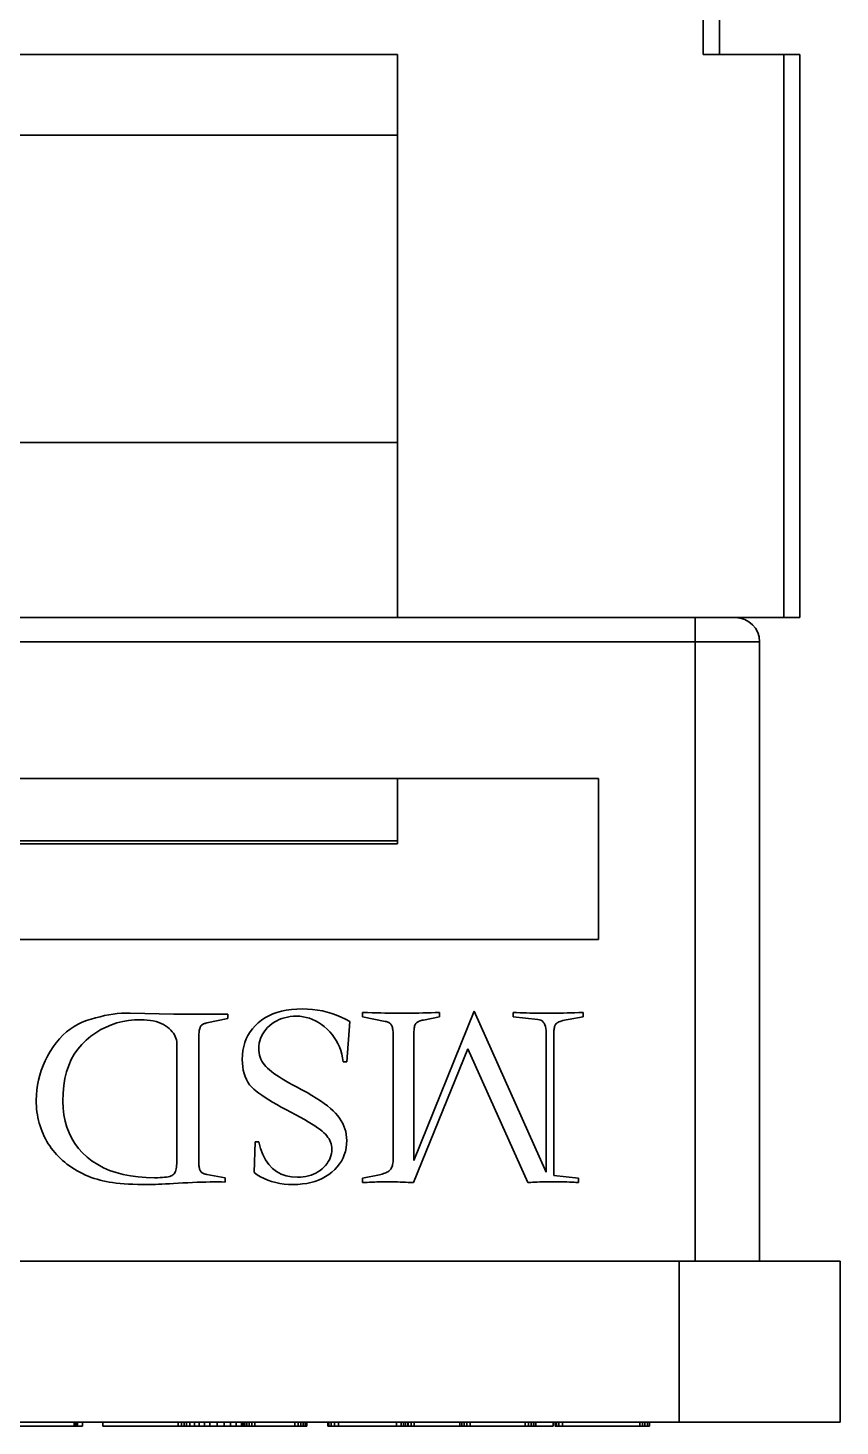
# Model space of a CAD drawing. Header units: millimetres. Extents: x -105 to 105, y -148 to 148.
# Drawn here: x 0.6 to 10.69, y 88.28 to 105.66 of the extents above; entities that cross this region are included whole.
import ezdxf

# ---------------------------------------------------------------- set-up
doc = ezdxf.new("R2010")
doc.units = ezdxf.units.MM
doc.layers.add('粗实线层', color=7, linetype='Continuous', lineweight=35)

msp = doc.modelspace()

# ---------------------------------------------------------------- linework, layer by layer
at = {"layer": '粗实线层', "color": 7, "lineweight": 35, "ltscale": 0.415}
for p, q in [((8.989, 105.328), (8.989, 121.128)), ((9.189, 105.328), (9.189, 121.128)), ((-2.811, 105.328), (5.189, 105.328)), ((5.189, 104.328), (5.189, 105.328)), ((9.189, 105.328), (8.989, 105.328)), ((9.989, 105.328), (9.189, 105.328)), ((10.189, 105.328), (9.989, 105.328)), ((9.989, 98.328), (9.989, 105.328)), ((10.189, 98.328), (10.189, 105.328)), ((-2.811, 104.328), (5.189, 104.328)), ((5.189, 104.328), (5.189, 100.504)), ((-2.811, 100.504), (5.189, 100.504)), ((5.189, 100.504), (5.189, 98.328)), ((8.889, 98.328), (-6.511, 98.328)), ((9.989, 98.328), (5.189, 98.328)), ((8.889, 98.028), (8.889, 98.328)), ((9.389, 98.328), (8.889, 98.328)), ((10.189, 98.328), (9.989, 98.328)), ((8.889, 98.028), (-6.511, 98.028)), ((9.689, 98.028), (8.889, 98.028)), ((8.889, 90.328), (8.889, 98.028)), ((9.689, 90.328), (9.689, 98.028)), ((-5.311, 96.328), (7.689, 96.328)), ((5.189, 96.328), (5.189, 95.555)), ((7.689, 96.328), (7.689, 94.328)), ((-2.811, 95.555), (5.189, 95.555)), ((-2.811, 95.517), (5.189, 95.517)), ((5.189, 95.517), (5.189, 95.555)), ((7.689, 94.328), (-5.311, 94.328)), ((1.327, 93.319), (1.383, 93.337)), ((1.383, 93.337), (1.438, 93.353)), ((1.438, 93.353), (1.493, 93.367)), ((1.493, 93.367), (1.547, 93.38)), ((1.547, 93.38), (1.601, 93.39)), ((1.601, 93.39), (1.655, 93.398)), ((1.655, 93.398), (1.708, 93.405)), ((1.708, 93.405), (1.762, 93.41)), ((1.762, 93.41), (1.814, 93.412)), ((1.814, 93.412), (1.867, 93.413)), ((1.867, 93.413), (2.41, 93.4)), ((2.41, 93.4), (3.08, 93.4)), ((3.08, 93.346), (2.819, 93.289)), ((3.08, 93.4), (3.08, 93.346)), ((3.498, 93.324), (3.542, 93.353)), ((3.542, 93.353), (3.589, 93.379)), ((3.589, 93.379), (3.639, 93.401)), ((3.639, 93.401), (3.692, 93.42)), ((3.692, 93.42), (3.749, 93.436)), ((3.753, 93.344), (3.72, 93.331)), ((3.749, 93.436), (3.808, 93.448)), ((3.787, 93.354), (3.753, 93.344)), ((3.822, 93.363), (3.787, 93.354)), ((3.808, 93.448), (3.871, 93.457)), ((3.858, 93.368), (3.822, 93.363)), ((3.896, 93.372), (3.858, 93.368)), ((3.871, 93.457), (3.937, 93.462)), ((3.935, 93.373), (3.896, 93.372)), ((3.976, 93.372), (3.935, 93.373)), ((3.937, 93.462), (4.006, 93.464)), ((4.017, 93.367), (3.976, 93.372)), ((4.006, 93.464), (4.07, 93.462)), ((4.056, 93.359), (4.017, 93.367)), ((4.095, 93.348), (4.056, 93.359)), ((4.07, 93.462), (4.133, 93.457)), ((4.134, 93.333), (4.095, 93.348)), ((4.133, 93.457), (4.195, 93.449)), ((4.171, 93.316), (4.134, 93.333)), ((4.195, 93.449), (4.257, 93.438)), ((4.257, 93.438), (4.316, 93.424)), ((4.316, 93.424), (4.375, 93.407)), ((4.375, 93.407), (4.433, 93.386)), ((4.433, 93.386), (4.489, 93.363)), ((4.489, 93.363), (4.545, 93.336)), ((4.545, 93.336), (4.599, 93.306)), ((4.753, 93.366), (4.753, 93.42)), ((4.753, 93.42), (4.816, 93.418)), ((5.038, 93.309), (4.753, 93.366)), ((4.816, 93.418), (4.875, 93.416)), ((4.875, 93.416), (4.931, 93.415)), ((4.931, 93.415), (4.984, 93.414)), ((4.984, 93.414), (5.034, 93.413)), ((5.034, 93.413), (5.08, 93.412)), ((5.08, 93.412), (5.123, 93.411)), ((5.123, 93.411), (5.163, 93.41)), ((5.163, 93.41), (5.199, 93.41)), ((5.199, 93.41), (5.232, 93.41)), ((5.232, 93.41), (5.275, 93.41)), ((5.275, 93.41), (5.318, 93.41)), ((5.318, 93.41), (5.363, 93.411)), ((5.363, 93.411), (5.409, 93.412)), ((5.393, 91.58), (6.144, 93.437)), ((5.409, 93.412), (5.456, 93.413)), ((5.456, 93.413), (5.505, 93.414)), ((5.505, 93.414), (5.555, 93.415)), ((5.712, 93.366), (5.511, 93.326)), ((5.555, 93.415), (5.606, 93.416)), ((5.606, 93.416), (5.658, 93.418)), ((5.658, 93.418), (5.712, 93.42)), ((5.712, 93.42), (5.712, 93.366)), ((6.144, 93.437), (7.036, 91.436)), ((6.627, 93.366), (6.627, 93.42)), ((6.627, 93.42), (6.667, 93.418)), ((6.935, 93.333), (6.627, 93.366)), ((6.667, 93.418), (6.709, 93.416)), ((6.709, 93.416), (6.75, 93.415)), ((6.75, 93.415), (6.793, 93.414)), ((6.793, 93.414), (6.836, 93.413)), ((6.836, 93.413), (6.879, 93.412)), ((6.879, 93.412), (6.923, 93.411)), ((6.923, 93.411), (6.968, 93.41)), ((6.968, 93.41), (7.013, 93.41)), ((7.013, 93.41), (7.059, 93.41)), ((7.059, 93.41), (7.094, 93.41)), ((7.094, 93.41), (7.131, 93.41)), ((7.131, 93.41), (7.17, 93.411)), ((7.17, 93.411), (7.211, 93.412)), ((7.211, 93.412), (7.254, 93.413)), ((7.254, 93.413), (7.298, 93.414)), ((7.298, 93.414), (7.345, 93.415)), ((7.495, 93.366), (7.311, 93.333)), ((7.345, 93.415), (7.393, 93.416)), ((7.393, 93.416), (7.443, 93.418)), ((7.443, 93.418), (7.495, 93.42)), ((7.495, 93.42), (7.495, 93.366)), ((1.031, 93.136), (1.075, 93.177)), ((1.075, 93.177), (1.121, 93.213)), ((1.121, 93.213), (1.17, 93.246)), ((1.17, 93.246), (1.22, 93.274)), ((1.22, 93.274), (1.272, 93.299)), ((1.272, 93.299), (1.327, 93.319)), ((1.442, 93.168), (1.381, 93.125)), ((1.505, 93.206), (1.442, 93.168)), ((1.569, 93.238), (1.505, 93.206)), ((1.636, 93.266), (1.569, 93.238)), ((1.704, 93.289), (1.636, 93.266)), ((1.775, 93.307), (1.704, 93.289)), ((1.847, 93.319), (1.775, 93.307)), ((1.921, 93.327), (1.847, 93.319)), ((1.998, 93.33), (1.921, 93.327)), ((2.04, 93.329), (1.998, 93.33)), ((2.081, 93.326), (2.04, 93.329)), ((2.119, 93.321), (2.081, 93.326)), ((2.155, 93.315), (2.119, 93.321)), ((2.19, 93.306), (2.155, 93.315)), ((2.222, 93.296), (2.19, 93.306)), ((2.252, 93.284), (2.222, 93.296)), ((2.281, 93.271), (2.252, 93.284)), ((2.307, 93.255), (2.281, 93.271)), ((2.331, 93.237), (2.307, 93.255)), ((2.353, 93.219), (2.331, 93.237)), ((2.373, 93.2), (2.353, 93.219)), ((2.39, 93.181), (2.373, 93.2)), ((2.405, 93.161), (2.39, 93.181)), ((2.418, 93.141), (2.405, 93.161)), ((2.724, 93.169), (2.722, 93.153)), ((2.725, 93.184), (2.724, 93.169)), ((2.727, 93.197), (2.725, 93.184)), ((2.729, 93.209), (2.727, 93.197)), ((2.732, 93.22), (2.729, 93.209)), ((2.736, 93.23), (2.732, 93.22)), ((2.739, 93.238), (2.736, 93.23)), ((2.743, 93.246), (2.739, 93.238)), ((2.748, 93.252), (2.743, 93.246)), ((2.753, 93.258), (2.748, 93.252)), ((2.759, 93.264), (2.753, 93.258)), ((2.766, 93.269), (2.759, 93.264)), ((2.773, 93.273), (2.766, 93.269)), ((2.781, 93.278), (2.773, 93.273)), ((2.79, 93.281), (2.781, 93.278)), ((2.799, 93.284), (2.79, 93.281)), ((2.808, 93.287), (2.799, 93.284)), ((2.819, 93.289), (2.808, 93.287)), ((3.332, 93.135), (3.357, 93.178)), ((3.357, 93.178), (3.387, 93.218)), ((3.387, 93.218), (3.42, 93.255)), ((3.42, 93.255), (3.457, 93.291)), ((3.457, 93.291), (3.498, 93.324)), ((3.532, 93.181), (3.515, 93.154)), ((3.553, 93.207), (3.532, 93.181)), ((3.576, 93.232), (3.553, 93.207)), ((3.602, 93.256), (3.576, 93.232)), ((3.629, 93.278), (3.602, 93.256)), ((3.658, 93.298), (3.629, 93.278)), ((3.689, 93.316), (3.658, 93.298)), ((3.72, 93.331), (3.689, 93.316)), ((4.208, 93.295), (4.171, 93.316)), ((4.244, 93.271), (4.208, 93.295)), ((4.279, 93.244), (4.244, 93.271)), ((4.314, 93.214), (4.279, 93.244)), ((4.347, 93.181), (4.314, 93.214)), ((4.377, 93.147), (4.347, 93.181)), ((4.599, 93.306), (4.562, 92.807)), ((5.05, 93.307), (5.038, 93.309)), ((5.06, 93.303), (5.05, 93.307)), ((5.07, 93.299), (5.06, 93.303)), ((5.08, 93.295), (5.07, 93.299)), ((5.088, 93.291), (5.08, 93.295)), ((5.095, 93.286), (5.088, 93.291)), ((5.102, 93.28), (5.095, 93.286)), ((5.108, 93.274), (5.102, 93.28)), ((5.113, 93.268), (5.108, 93.274)), ((5.117, 93.261), (5.113, 93.268)), ((5.12, 93.253), (5.117, 93.261)), ((5.123, 93.244), (5.12, 93.253)), ((5.126, 93.234), (5.123, 93.244)), ((5.129, 93.222), (5.126, 93.234)), ((5.131, 93.208), (5.129, 93.222)), ((5.132, 93.194), (5.131, 93.208)), ((5.134, 93.178), (5.132, 93.194)), ((5.134, 93.161), (5.134, 93.178)), ((5.135, 93.142), (5.134, 93.161)), ((5.394, 93.164), (5.393, 93.145)), ((5.395, 93.198), (5.394, 93.182)), ((5.394, 93.182), (5.394, 93.164)), ((5.397, 93.213), (5.395, 93.198)), ((5.398, 93.226), (5.397, 93.213)), ((5.401, 93.239), (5.398, 93.226)), ((5.403, 93.25), (5.401, 93.239)), ((5.406, 93.26), (5.403, 93.25)), ((5.41, 93.269), (5.406, 93.26)), ((5.413, 93.276), (5.41, 93.269)), ((5.418, 93.282), (5.413, 93.276)), ((5.424, 93.289), (5.418, 93.282)), ((5.431, 93.295), (5.424, 93.289)), ((5.439, 93.3), (5.431, 93.295)), ((5.448, 93.305), (5.439, 93.3)), ((5.458, 93.31), (5.448, 93.305)), ((5.47, 93.315), (5.458, 93.31)), ((5.482, 93.319), (5.47, 93.315)), ((5.496, 93.323), (5.482, 93.319)), ((5.511, 93.326), (5.496, 93.323)), ((6.954, 93.329), (6.935, 93.333)), ((6.972, 93.323), (6.954, 93.329)), ((6.987, 93.314), (6.972, 93.323)), ((7, 93.301), (6.987, 93.314)), ((7.011, 93.286), (7, 93.301)), ((7.02, 93.268), (7.011, 93.286)), ((7.027, 93.247), (7.02, 93.268)), ((7.032, 93.222), (7.027, 93.247)), ((7.035, 93.195), (7.032, 93.222)), ((7.036, 93.165), (7.035, 93.195)), ((7.036, 91.436), (7.036, 93.165)), ((7.134, 93.196), (7.133, 93.181)), ((7.133, 93.181), (7.133, 93.165)), ((7.133, 93.165), (7.133, 91.395)), ((7.135, 93.209), (7.134, 93.196)), ((7.137, 93.222), (7.135, 93.209)), ((7.139, 93.234), (7.137, 93.222)), ((7.142, 93.244), (7.139, 93.234)), ((7.145, 93.254), (7.142, 93.244)), ((7.149, 93.263), (7.145, 93.254)), ((7.153, 93.271), (7.149, 93.263)), ((7.158, 93.278), (7.153, 93.271)), ((7.164, 93.284), (7.158, 93.278)), ((7.172, 93.29), (7.164, 93.284)), ((7.183, 93.296), (7.172, 93.29)), ((7.195, 93.302), (7.183, 93.296)), ((7.209, 93.307), (7.195, 93.302)), ((7.225, 93.313), (7.209, 93.307)), ((7.244, 93.318), (7.225, 93.313)), ((7.264, 93.323), (7.244, 93.318)), ((7.286, 93.328), (7.264, 93.323)), ((7.311, 93.333), (7.286, 93.328)), ((0.875, 92.936), (0.91, 92.992)), ((0.91, 92.992), (0.948, 93.044)), ((0.948, 93.044), (0.988, 93.092)), ((0.988, 93.092), (1.031, 93.136)), ((1.267, 93.023), (1.218, 92.965)), ((1.322, 93.076), (1.267, 93.023)), ((1.381, 93.125), (1.322, 93.076)), ((2.428, 93.121), (2.418, 93.141)), ((2.436, 93.101), (2.428, 93.121)), ((2.442, 93.08), (2.436, 93.101)), ((2.446, 93.059), (2.442, 93.08)), ((2.447, 93.038), (2.446, 93.059)), ((2.447, 91.563), (2.447, 93.038)), ((2.722, 93.153), (2.722, 93.137)), ((2.722, 93.137), (2.722, 93.118)), ((2.722, 93.118), (2.722, 91.563)), ((3.269, 92.945), (3.279, 92.996)), ((3.279, 92.996), (3.293, 93.045)), ((3.293, 93.045), (3.31, 93.091)), ((3.31, 93.091), (3.332, 93.135)), ((3.467, 93.007), (3.466, 92.974)), ((3.471, 93.038), (3.467, 93.007)), ((3.478, 93.069), (3.471, 93.038)), ((3.488, 93.098), (3.478, 93.069)), ((3.5, 93.127), (3.488, 93.098)), ((3.515, 93.154), (3.5, 93.127)), ((4.404, 93.11), (4.377, 93.147)), ((4.428, 93.072), (4.404, 93.11)), ((4.45, 93.032), (4.428, 93.072)), ((4.468, 92.991), (4.45, 93.032)), ((4.484, 92.947), (4.468, 92.991)), ((5.135, 93.122), (5.135, 93.142)), ((5.135, 91.6), (5.135, 93.122)), ((5.393, 93.145), (5.393, 91.58)), ((0.786, 92.759), (0.812, 92.819)), ((0.812, 92.819), (0.841, 92.877)), ((0.841, 92.877), (0.875, 92.936)), ((1.136, 92.833), (1.105, 92.76)), ((1.174, 92.902), (1.136, 92.833)), ((1.218, 92.965), (1.174, 92.902)), ((3.261, 92.837), (3.263, 92.892)), ((3.263, 92.789), (3.261, 92.837)), ((3.263, 92.892), (3.269, 92.945)), ((3.466, 92.974), (3.467, 92.945)), ((3.467, 92.945), (3.47, 92.917)), ((3.47, 92.917), (3.476, 92.89)), ((3.476, 92.89), (3.483, 92.864)), ((3.483, 92.864), (3.493, 92.838)), ((3.493, 92.838), (3.505, 92.814)), ((3.505, 92.814), (3.519, 92.791)), ((4.497, 92.902), (4.484, 92.947)), ((4.508, 92.855), (4.497, 92.902)), ((4.515, 92.807), (4.508, 92.855)), ((6.064, 92.968), (5.387, 91.305)), ((6.808, 91.305), (6.064, 92.968)), ((0.728, 92.579), (0.744, 92.639)), ((0.744, 92.639), (0.763, 92.7)), ((0.763, 92.7), (0.786, 92.759)), ((1.078, 92.682), (1.058, 92.598)), ((1.105, 92.76), (1.078, 92.682)), ((3.267, 92.744), (3.263, 92.789)), ((3.274, 92.701), (3.267, 92.744)), ((3.284, 92.66), (3.274, 92.701)), ((3.297, 92.622), (3.284, 92.66)), ((3.519, 92.791), (3.536, 92.768)), ((3.536, 92.768), (3.554, 92.747)), ((3.554, 92.747), (3.575, 92.726)), ((3.575, 92.726), (3.598, 92.706)), ((3.598, 92.706), (3.624, 92.685)), ((3.624, 92.685), (3.653, 92.663)), ((3.653, 92.663), (3.685, 92.641)), ((3.685, 92.641), (3.719, 92.618)), ((4.562, 92.807), (4.515, 92.807)), ((0.707, 92.456), (0.716, 92.517)), ((0.716, 92.517), (0.728, 92.579)), ((1.044, 92.51), (1.035, 92.416)), ((1.058, 92.598), (1.044, 92.51)), ((3.313, 92.587), (3.297, 92.622)), ((3.331, 92.553), (3.313, 92.587)), ((3.352, 92.522), (3.331, 92.553)), ((3.377, 92.494), (3.352, 92.522)), ((3.404, 92.468), (3.377, 92.494)), ((3.434, 92.443), (3.404, 92.468)), ((3.719, 92.618), (3.757, 92.595)), ((3.757, 92.595), (3.797, 92.571)), ((3.797, 92.571), (3.84, 92.546)), ((3.84, 92.546), (3.886, 92.521)), ((3.886, 92.521), (3.935, 92.495)), ((3.935, 92.495), (4.003, 92.459)), ((0.7, 92.331), (0.702, 92.393)), ((0.701, 92.293), (0.7, 92.331)), ((0.703, 92.256), (0.701, 92.293)), ((0.702, 92.393), (0.707, 92.456)), ((1.035, 92.416), (1.032, 92.317)), ((1.032, 92.317), (1.035, 92.231)), ((3.468, 92.417), (3.434, 92.443)), ((3.505, 92.39), (3.468, 92.417)), ((3.546, 92.362), (3.505, 92.39)), ((3.59, 92.334), (3.546, 92.362)), ((3.638, 92.305), (3.59, 92.334)), ((3.689, 92.275), (3.638, 92.305)), ((4.003, 92.459), (4.066, 92.424)), ((4.066, 92.424), (4.125, 92.389)), ((4.125, 92.389), (4.18, 92.355)), ((4.18, 92.355), (4.231, 92.322)), ((4.231, 92.322), (4.277, 92.29)), ((0.706, 92.22), (0.703, 92.256)), ((0.71, 92.184), (0.706, 92.22)), ((0.715, 92.148), (0.71, 92.184)), ((0.722, 92.113), (0.715, 92.148)), ((1.035, 92.231), (1.044, 92.148)), ((1.044, 92.148), (1.059, 92.069)), ((3.744, 92.244), (3.689, 92.275)), ((3.803, 92.212), (3.744, 92.244)), ((3.865, 92.18), (3.803, 92.212)), ((3.925, 92.148), (3.865, 92.18)), ((3.981, 92.118), (3.925, 92.148)), ((4.033, 92.089), (3.981, 92.118)), ((4.277, 92.29), (4.32, 92.258)), ((4.32, 92.258), (4.358, 92.227)), ((4.358, 92.227), (4.392, 92.196)), ((4.392, 92.196), (4.421, 92.166)), ((4.421, 92.166), (4.447, 92.136)), ((4.447, 92.136), (4.471, 92.106)), ((0.73, 92.078), (0.722, 92.113)), ((0.739, 92.043), (0.73, 92.078)), ((0.749, 92.009), (0.739, 92.043)), ((0.761, 91.975), (0.749, 92.009)), ((0.773, 91.942), (0.761, 91.975)), ((1.059, 92.069), (1.08, 91.993)), ((1.08, 91.993), (1.108, 91.922)), ((4.08, 92.062), (4.033, 92.089)), ((4.123, 92.036), (4.08, 92.062)), ((4.162, 92.011), (4.123, 92.036)), ((4.197, 91.987), (4.162, 92.011)), ((4.227, 91.965), (4.197, 91.987)), ((4.253, 91.944), (4.227, 91.965)), ((4.275, 91.925), (4.253, 91.944)), ((4.471, 92.106), (4.491, 92.074)), ((4.491, 92.074), (4.509, 92.041)), ((4.509, 92.041), (4.524, 92.008)), ((4.524, 92.008), (4.537, 91.974)), ((4.537, 91.974), (4.546, 91.938)), ((0.787, 91.91), (0.773, 91.942)), ((0.801, 91.878), (0.787, 91.91)), ((0.817, 91.847), (0.801, 91.878)), ((0.833, 91.817), (0.817, 91.847)), ((0.85, 91.788), (0.833, 91.817)), ((0.869, 91.76), (0.85, 91.788)), ((1.108, 91.922), (1.141, 91.854)), ((1.141, 91.854), (1.18, 91.79)), ((1.18, 91.79), (1.225, 91.729)), ((3.409, 91.429), (3.422, 91.811)), ((3.422, 91.811), (3.466, 91.811)), ((3.466, 91.811), (3.488, 91.728)), ((4.294, 91.906), (4.275, 91.925)), ((4.311, 91.887), (4.294, 91.906)), ((4.326, 91.867), (4.311, 91.887)), ((4.339, 91.847), (4.326, 91.867)), ((4.35, 91.827), (4.339, 91.847)), ((4.358, 91.806), (4.35, 91.827)), ((4.365, 91.785), (4.358, 91.806)), ((4.37, 91.764), (4.365, 91.785)), ((4.546, 91.938), (4.553, 91.902)), ((4.557, 91.781), (4.551, 91.736)), ((4.553, 91.902), (4.557, 91.866)), ((4.557, 91.866), (4.559, 91.828)), ((4.559, 91.828), (4.557, 91.781)), ((0.888, 91.732), (0.869, 91.76)), ((0.909, 91.705), (0.888, 91.732)), ((0.93, 91.679), (0.909, 91.705)), ((0.952, 91.653), (0.93, 91.679)), ((0.976, 91.628), (0.952, 91.653)), ((1.001, 91.604), (0.976, 91.628)), ((1.027, 91.58), (1.001, 91.604)), ((1.225, 91.729), (1.276, 91.673)), ((1.276, 91.673), (1.334, 91.62)), ((1.334, 91.62), (1.396, 91.572)), ((3.488, 91.728), (3.516, 91.653)), ((3.516, 91.653), (3.55, 91.587)), ((4.344, 91.589), (4.355, 91.614)), ((4.355, 91.614), (4.363, 91.639)), ((4.363, 91.639), (4.369, 91.666)), ((4.369, 91.666), (4.373, 91.693)), ((4.373, 91.742), (4.37, 91.764)), ((4.374, 91.72), (4.373, 91.742)), ((4.373, 91.693), (4.374, 91.72)), ((4.513, 91.611), (4.492, 91.572)), ((4.529, 91.651), (4.513, 91.611)), ((4.542, 91.693), (4.529, 91.651)), ((4.551, 91.736), (4.542, 91.693)), ((5.135, 91.581), (5.135, 91.6)), ((1.054, 91.557), (1.027, 91.58)), ((1.082, 91.535), (1.054, 91.557)), ((1.112, 91.514), (1.082, 91.535)), ((1.143, 91.492), (1.112, 91.514)), ((1.175, 91.472), (1.143, 91.492)), ((1.208, 91.452), (1.175, 91.472)), ((1.242, 91.433), (1.208, 91.452)), ((1.277, 91.416), (1.242, 91.433)), ((1.396, 91.572), (1.464, 91.528)), ((1.464, 91.528), (1.536, 91.49)), ((1.536, 91.49), (1.613, 91.457)), ((1.613, 91.457), (1.694, 91.429)), ((1.694, 91.429), (1.78, 91.406)), ((2.417, 91.418), (2.424, 91.43)), ((2.424, 91.43), (2.43, 91.443)), ((2.43, 91.443), (2.435, 91.459)), ((2.435, 91.459), (2.439, 91.476)), ((2.439, 91.476), (2.443, 91.495)), ((2.443, 91.495), (2.445, 91.516)), ((2.445, 91.516), (2.446, 91.538)), ((2.446, 91.538), (2.447, 91.563)), ((2.722, 91.563), (2.722, 91.547)), ((2.722, 91.547), (2.722, 91.533)), ((2.722, 91.533), (2.723, 91.519)), ((2.723, 91.519), (2.725, 91.506)), ((2.725, 91.506), (2.727, 91.494)), ((2.727, 91.494), (2.729, 91.483)), ((2.729, 91.483), (2.731, 91.473)), ((2.731, 91.473), (2.734, 91.464)), ((2.734, 91.464), (2.738, 91.456)), ((2.738, 91.456), (2.742, 91.449)), ((2.742, 91.449), (2.746, 91.443)), ((2.746, 91.443), (2.751, 91.436)), ((2.751, 91.436), (2.757, 91.431)), ((2.757, 91.431), (2.764, 91.426)), ((2.764, 91.426), (2.771, 91.421)), ((3.448, 91.401), (3.409, 91.429)), ((3.55, 91.587), (3.59, 91.53)), ((3.59, 91.53), (3.635, 91.482)), ((3.635, 91.482), (3.686, 91.442)), ((3.686, 91.442), (3.743, 91.411)), ((4.145, 91.409), (4.173, 91.423)), ((4.173, 91.423), (4.201, 91.438)), ((4.201, 91.438), (4.227, 91.456)), ((4.227, 91.456), (4.252, 91.476)), ((4.252, 91.476), (4.275, 91.497)), ((4.275, 91.497), (4.296, 91.519)), ((4.296, 91.519), (4.314, 91.541)), ((4.314, 91.541), (4.33, 91.565)), ((4.33, 91.565), (4.344, 91.589)), ((4.374, 91.436), (4.336, 91.406)), ((4.409, 91.467), (4.374, 91.436)), ((4.441, 91.501), (4.409, 91.467)), ((4.468, 91.536), (4.441, 91.501)), ((4.492, 91.572), (4.468, 91.536)), ((5.032, 91.421), (5.046, 91.427)), ((5.046, 91.427), (5.059, 91.433)), ((5.059, 91.433), (5.071, 91.44)), ((5.071, 91.44), (5.081, 91.447)), ((5.081, 91.447), (5.09, 91.455)), ((5.09, 91.455), (5.098, 91.462)), ((5.098, 91.462), (5.105, 91.471)), ((5.105, 91.471), (5.112, 91.481)), ((5.112, 91.481), (5.117, 91.492)), ((5.117, 91.492), (5.122, 91.504)), ((5.122, 91.504), (5.126, 91.517)), ((5.126, 91.517), (5.129, 91.531)), ((5.129, 91.531), (5.132, 91.547)), ((5.132, 91.547), (5.134, 91.563)), ((5.134, 91.563), (5.135, 91.581)), ((1.312, 91.399), (1.277, 91.416)), ((1.347, 91.384), (1.312, 91.399)), ((1.383, 91.37), (1.347, 91.384)), ((1.419, 91.357), (1.383, 91.37)), ((1.456, 91.346), (1.419, 91.357)), ((1.493, 91.335), (1.456, 91.346)), ((1.53, 91.326), (1.493, 91.335)), ((1.568, 91.318), (1.53, 91.326)), ((1.608, 91.311), (1.568, 91.318)), ((1.65, 91.305), (1.608, 91.311)), ((1.695, 91.299), (1.65, 91.305)), ((1.743, 91.295), (1.695, 91.299)), ((1.794, 91.291), (1.743, 91.295)), ((1.78, 91.406), (1.871, 91.388)), ((1.847, 91.287), (1.794, 91.291)), ((1.903, 91.285), (1.847, 91.287)), ((1.871, 91.388), (1.967, 91.375)), ((1.962, 91.283), (1.903, 91.285)), ((2.024, 91.282), (1.962, 91.283)), ((1.967, 91.375), (2.067, 91.368)), ((2.088, 91.281), (2.024, 91.282)), ((2.067, 91.368), (2.172, 91.365)), ((2.115, 91.282), (2.088, 91.281)), ((2.146, 91.282), (2.115, 91.282)), ((2.181, 91.283), (2.146, 91.282)), ((2.172, 91.365), (2.207, 91.366)), ((2.219, 91.284), (2.181, 91.283)), ((2.207, 91.366), (2.239, 91.367)), ((2.261, 91.286), (2.219, 91.284)), ((2.239, 91.367), (2.268, 91.368)), ((2.306, 91.288), (2.261, 91.286)), ((2.268, 91.368), (2.295, 91.371)), ((2.295, 91.371), (2.319, 91.374)), ((2.355, 91.29), (2.306, 91.288)), ((2.319, 91.374), (2.341, 91.378)), ((2.341, 91.378), (2.36, 91.382)), ((2.408, 91.293), (2.355, 91.29)), ((2.36, 91.382), (2.376, 91.388)), ((2.376, 91.388), (2.389, 91.394)), ((2.389, 91.394), (2.4, 91.4)), ((2.4, 91.4), (2.409, 91.408)), ((2.464, 91.296), (2.408, 91.293)), ((2.409, 91.408), (2.417, 91.418)), ((2.524, 91.3), (2.464, 91.296)), ((2.585, 91.303), (2.524, 91.3)), ((2.643, 91.306), (2.585, 91.303)), ((2.7, 91.309), (2.643, 91.306)), ((2.756, 91.311), (2.7, 91.309)), ((2.809, 91.312), (2.756, 91.311)), ((2.771, 91.421), (2.779, 91.417)), ((2.779, 91.417), (2.788, 91.414)), ((2.788, 91.414), (2.798, 91.41)), ((2.798, 91.41), (2.808, 91.408)), ((2.808, 91.408), (2.819, 91.405)), ((2.86, 91.313), (2.809, 91.312)), ((2.819, 91.405), (3.047, 91.365)), ((2.91, 91.313), (2.86, 91.313)), ((2.957, 91.313), (2.91, 91.313)), ((3.003, 91.313), (2.957, 91.313)), ((3.047, 91.312), (3.003, 91.313)), ((3.047, 91.365), (3.047, 91.312)), ((3.489, 91.376), (3.448, 91.401)), ((3.533, 91.354), (3.489, 91.376)), ((3.578, 91.334), (3.533, 91.354)), ((3.626, 91.318), (3.578, 91.334)), ((3.676, 91.305), (3.626, 91.318)), ((3.727, 91.295), (3.676, 91.305)), ((3.781, 91.287), (3.727, 91.295)), ((3.743, 91.411), (3.806, 91.389)), ((3.837, 91.283), (3.781, 91.287)), ((3.806, 91.389), (3.874, 91.376)), ((3.895, 91.281), (3.837, 91.283)), ((3.874, 91.376), (3.949, 91.372)), ((3.953, 91.283), (3.895, 91.281)), ((3.949, 91.372), (3.984, 91.373)), ((4.008, 91.288), (3.953, 91.283)), ((3.984, 91.373), (4.019, 91.376)), ((4.062, 91.295), (4.008, 91.288)), ((4.019, 91.376), (4.052, 91.381)), ((4.052, 91.381), (4.084, 91.388)), ((4.113, 91.306), (4.062, 91.295)), ((4.084, 91.388), (4.115, 91.398)), ((4.162, 91.32), (4.113, 91.306)), ((4.115, 91.398), (4.145, 91.409)), ((4.209, 91.337), (4.162, 91.32)), ((4.254, 91.357), (4.209, 91.337)), ((4.296, 91.38), (4.254, 91.357)), ((4.336, 91.406), (4.296, 91.38)), ((4.756, 91.358), (4.964, 91.402)), ((4.756, 91.305), (4.756, 91.358)), ((4.785, 91.307), (4.756, 91.305)), ((4.814, 91.308), (4.785, 91.307)), ((4.843, 91.31), (4.814, 91.308)), ((4.872, 91.311), (4.843, 91.31)), ((4.902, 91.312), (4.872, 91.311)), ((4.933, 91.313), (4.902, 91.312)), ((4.963, 91.314), (4.933, 91.313)), ((4.995, 91.314), (4.963, 91.314)), ((4.964, 91.402), (4.983, 91.406)), ((4.983, 91.406), (5.001, 91.411)), ((5.026, 91.315), (4.995, 91.314)), ((5.001, 91.411), (5.017, 91.416)), ((5.017, 91.416), (5.032, 91.421)), ((5.058, 91.315), (5.026, 91.315)), ((5.091, 91.315), (5.058, 91.315)), ((5.124, 91.314), (5.091, 91.315)), ((5.157, 91.314), (5.124, 91.314)), ((5.189, 91.313), (5.157, 91.314)), ((5.222, 91.312), (5.189, 91.313)), ((5.255, 91.311), (5.222, 91.312)), ((5.288, 91.31), (5.255, 91.311)), ((5.321, 91.308), (5.288, 91.31)), ((5.354, 91.307), (5.321, 91.308)), ((5.387, 91.305), (5.354, 91.307)), ((6.826, 91.307), (6.808, 91.305)), ((6.847, 91.308), (6.826, 91.307)), ((6.871, 91.31), (6.847, 91.308)), ((6.897, 91.311), (6.871, 91.31)), ((6.927, 91.312), (6.897, 91.311)), ((6.959, 91.313), (6.927, 91.312)), ((6.994, 91.314), (6.959, 91.313)), ((7.032, 91.314), (6.994, 91.314)), ((7.073, 91.315), (7.032, 91.314)), ((7.116, 91.315), (7.073, 91.315)), ((7.167, 91.315), (7.116, 91.315)), ((7.133, 91.395), (7.438, 91.358)), ((7.214, 91.314), (7.167, 91.315)), ((7.257, 91.314), (7.214, 91.314)), ((7.295, 91.313), (7.257, 91.314)), ((7.329, 91.312), (7.295, 91.313)), ((7.359, 91.311), (7.329, 91.312)), ((7.385, 91.31), (7.359, 91.311)), ((7.407, 91.308), (7.385, 91.31)), ((7.425, 91.307), (7.407, 91.308)), ((7.438, 91.305), (7.425, 91.307)), ((7.438, 91.358), (7.438, 91.305)), ((8.689, 90.328), (-6.311, 90.328)), ((8.689, 88.328), (8.689, 90.328)), ((10.689, 90.328), (8.689, 90.328)), ((10.689, 88.328), (10.689, 90.328)), ((8.689, 88.328), (-6.311, 88.328)), ((1.171, 88.328), (1.171, 88.278)), ((1.182, 88.328), (1.182, 88.278)), ((1.192, 88.328), (1.192, 88.278)), ((1.2, 88.328), (1.2, 88.278)), ((1.208, 88.328), (1.208, 88.278)), ((1.214, 88.328), (1.214, 88.278)), ((1.276, 88.328), (1.276, 88.278)), ((1.527, 88.328), (1.527, 88.278)), ((2.464, 88.328), (2.464, 88.278)), ((2.504, 88.328), (2.504, 88.278)), ((2.539, 88.328), (2.539, 88.278)), ((2.569, 88.328), (2.569, 88.278)), ((2.609, 88.328), (2.609, 88.278)), ((2.666, 88.328), (2.666, 88.278)), ((2.726, 88.328), (2.726, 88.278)), ((2.791, 88.328), (2.791, 88.278)), ((2.859, 88.328), (2.859, 88.278)), ((2.95, 88.328), (2.95, 88.278)), ((3.035, 88.328), (3.035, 88.278)), ((3.114, 88.328), (3.114, 88.278)), ((3.187, 88.328), (3.187, 88.278)), ((3.253, 88.328), (3.253, 88.278)), ((3.272, 88.328), (3.272, 88.278)), ((3.293, 88.328), (3.293, 88.278)), ((3.317, 88.328), (3.317, 88.278)), ((3.346, 88.328), (3.346, 88.278)), ((3.38, 88.328), (3.38, 88.278)), ((3.417, 88.328), (3.417, 88.278)), ((3.916, 88.328), (3.916, 88.278)), ((3.954, 88.328), (3.954, 88.278)), ((3.987, 88.328), (3.987, 88.278)), ((4.017, 88.328), (4.017, 88.278)), ((4.042, 88.328), (4.042, 88.278)), ((4.064, 88.328), (4.064, 88.278)), ((4.322, 88.328), (4.322, 88.278)), ((4.338, 88.328), (4.338, 88.278)), ((4.365, 88.328), (4.365, 88.278)), ((4.405, 88.328), (4.405, 88.278)), ((4.457, 88.328), (4.457, 88.278)), ((5.177, 88.328), (5.177, 88.278)), ((5.235, 88.328), (5.235, 88.278)), ((5.264, 88.328), (5.264, 88.278)), ((5.291, 88.328), (5.291, 88.278)), ((5.319, 88.328), (5.319, 88.278)), ((5.321, 88.328), (5.321, 88.278)), ((5.358, 88.328), (5.358, 88.278)), ((5.396, 88.328), (5.396, 88.278)), ((5.964, 88.328), (5.964, 88.278)), ((5.989, 88.328), (5.989, 88.278)), ((6.018, 88.328), (6.018, 88.278)), ((6.053, 88.328), (6.053, 88.278)), ((6.093, 88.328), (6.093, 88.278)), ((6.777, 88.328), (6.777, 88.278)), ((6.817, 88.328), (6.817, 88.278)), ((6.851, 88.328), (6.851, 88.278)), ((6.881, 88.328), (6.881, 88.278)), ((6.906, 88.328), (6.906, 88.278)), ((6.91, 88.328), (6.91, 88.278)), ((7.126, 88.328), (7.126, 88.278)), ((7.149, 88.328), (7.149, 88.278)), ((7.165, 88.328), (7.165, 88.278)), ((7.195, 88.328), (7.195, 88.278)), ((7.24, 88.328), (7.24, 88.278)), ((8.2, 88.328), (8.2, 88.278)), ((8.234, 88.328), (8.234, 88.278)), ((8.265, 88.328), (8.265, 88.278)), ((8.295, 88.328), (8.295, 88.278)), ((8.323, 88.328), (8.323, 88.278)), ((10.689, 88.328), (8.689, 88.328)), ((-0.207, 88.278), (1.171, 88.278)), ((1.17, 88.278), (1.182, 88.278)), ((1.182, 88.278), (1.192, 88.278)), ((1.192, 88.278), (1.2, 88.278)), ((1.2, 88.278), (1.208, 88.278)), ((1.208, 88.278), (1.214, 88.278)), ((1.214, 88.278), (1.276, 88.278)), ((1.527, 88.278), (1.578, 88.278)), ((1.578, 88.278), (1.629, 88.278)), ((1.629, 88.278), (1.681, 88.278)), ((1.681, 88.278), (1.732, 88.278)), ((1.732, 88.278), (1.784, 88.278)), ((1.784, 88.278), (1.837, 88.278)), ((1.837, 88.278), (1.889, 88.278)), ((1.889, 88.278), (1.942, 88.278)), ((1.942, 88.278), (1.995, 88.278)), ((1.995, 88.278), (2.048, 88.278)), ((2.048, 88.278), (2.122, 88.278)), ((2.122, 88.278), (2.191, 88.278)), ((2.191, 88.278), (2.255, 88.278)), ((2.255, 88.278), (2.315, 88.278)), ((2.315, 88.278), (2.369, 88.278)), ((2.369, 88.278), (2.419, 88.278)), ((2.419, 88.278), (2.464, 88.278)), ((2.464, 88.278), (2.504, 88.278)), ((2.504, 88.278), (2.539, 88.278)), ((2.539, 88.278), (2.569, 88.278)), ((2.569, 88.278), (2.609, 88.278)), ((2.609, 88.278), (2.666, 88.278)), ((2.666, 88.278), (2.726, 88.278)), ((2.726, 88.278), (2.791, 88.278)), ((2.791, 88.278), (2.859, 88.278)), ((2.859, 88.278), (2.95, 88.278)), ((2.95, 88.278), (3.035, 88.278)), ((3.035, 88.278), (3.114, 88.278)), ((3.114, 88.278), (3.187, 88.278)), ((3.187, 88.278), (3.253, 88.278)), ((3.253, 88.278), (3.272, 88.278)), ((3.272, 88.278), (3.293, 88.278)), ((3.293, 88.278), (3.317, 88.278)), ((3.317, 88.278), (3.346, 88.278)), ((3.346, 88.278), (3.38, 88.278)), ((3.38, 88.278), (3.417, 88.278)), ((3.417, 88.278), (3.458, 88.278)), ((3.458, 88.278), (3.504, 88.278)), ((3.504, 88.278), (3.554, 88.278)), ((3.554, 88.278), (3.608, 88.278)), ((3.608, 88.278), (3.666, 88.278)), ((3.666, 88.278), (3.724, 88.278)), ((3.724, 88.278), (3.778, 88.278)), ((3.778, 88.278), (3.828, 88.278)), ((3.828, 88.278), (3.874, 88.278)), ((3.874, 88.278), (3.916, 88.278)), ((3.916, 88.278), (3.954, 88.278)), ((3.954, 88.278), (3.987, 88.278)), ((3.987, 88.278), (4.017, 88.278)), ((4.017, 88.278), (4.042, 88.278)), ((4.042, 88.278), (4.064, 88.278)), ((4.322, 88.278), (4.338, 88.278)), ((4.338, 88.278), (4.365, 88.278)), ((4.365, 88.278), (4.405, 88.278)), ((4.405, 88.278), (4.457, 88.278)), ((4.457, 88.278), (4.52, 88.278)), ((4.52, 88.278), (4.596, 88.278)), ((4.596, 88.278), (4.684, 88.278)), ((4.684, 88.278), (4.785, 88.278)), ((4.785, 88.278), (4.897, 88.278)), ((4.897, 88.278), (5.021, 88.278)), ((5.021, 88.278), (5.054, 88.278)), ((5.054, 88.278), (5.085, 88.278)), ((5.085, 88.278), (5.116, 88.278)), ((5.116, 88.278), (5.147, 88.278)), ((5.147, 88.278), (5.177, 88.278)), ((5.177, 88.278), (5.206, 88.278)), ((5.206, 88.278), (5.235, 88.278)), ((5.235, 88.278), (5.264, 88.278)), ((5.264, 88.278), (5.291, 88.278)), ((5.291, 88.278), (5.319, 88.278)), ((5.321, 88.278), (5.358, 88.278)), ((5.358, 88.278), (5.396, 88.278)), ((5.396, 88.278), (5.964, 88.278)), ((5.964, 88.278), (5.989, 88.278)), ((5.989, 88.278), (6.018, 88.278)), ((6.018, 88.278), (6.053, 88.278)), ((6.053, 88.278), (6.093, 88.278)), ((6.093, 88.278), (6.137, 88.278)), ((6.137, 88.278), (6.187, 88.278)), ((6.187, 88.278), (6.242, 88.278)), ((6.242, 88.278), (6.301, 88.278)), ((6.301, 88.278), (6.365, 88.278)), ((6.365, 88.278), (6.435, 88.278)), ((6.435, 88.278), (6.504, 88.278)), ((6.504, 88.278), (6.569, 88.278)), ((6.569, 88.278), (6.628, 88.278)), ((6.628, 88.278), (6.683, 88.278)), ((6.683, 88.278), (6.732, 88.278)), ((6.732, 88.278), (6.777, 88.278)), ((6.777, 88.278), (6.817, 88.278)), ((6.817, 88.278), (6.851, 88.278)), ((6.851, 88.278), (6.881, 88.278)), ((6.881, 88.278), (6.906, 88.278)), ((6.91, 88.278), (6.925, 88.278)), ((6.925, 88.278), (7.126, 88.278)), ((7.149, 88.278), (7.165, 88.278)), ((7.165, 88.278), (7.195, 88.278)), ((7.195, 88.278), (7.24, 88.278)), ((7.24, 88.278), (7.299, 88.278)), ((7.299, 88.278), (7.373, 88.278)), ((7.373, 88.278), (7.462, 88.278)), ((7.462, 88.278), (7.564, 88.278)), ((7.564, 88.278), (7.682, 88.278)), ((7.682, 88.278), (7.814, 88.278)), ((7.814, 88.278), (7.96, 88.278)), ((7.96, 88.278), (8.005, 88.278)), ((8.005, 88.278), (8.048, 88.278)), ((8.048, 88.278), (8.089, 88.278)), ((8.089, 88.278), (8.128, 88.278)), ((8.128, 88.278), (8.165, 88.278)), ((8.165, 88.278), (8.2, 88.278)), ((8.2, 88.278), (8.234, 88.278)), ((8.234, 88.278), (8.265, 88.278)), ((8.265, 88.278), (8.295, 88.278)), ((8.295, 88.278), (8.323, 88.278))]:
    msp.add_line(p, q, dxfattribs=at)
msp.add_arc((9.389, 98.028), 0.3, 360, 90, dxfattribs=at)

doc.saveas('drawing.dxf')
